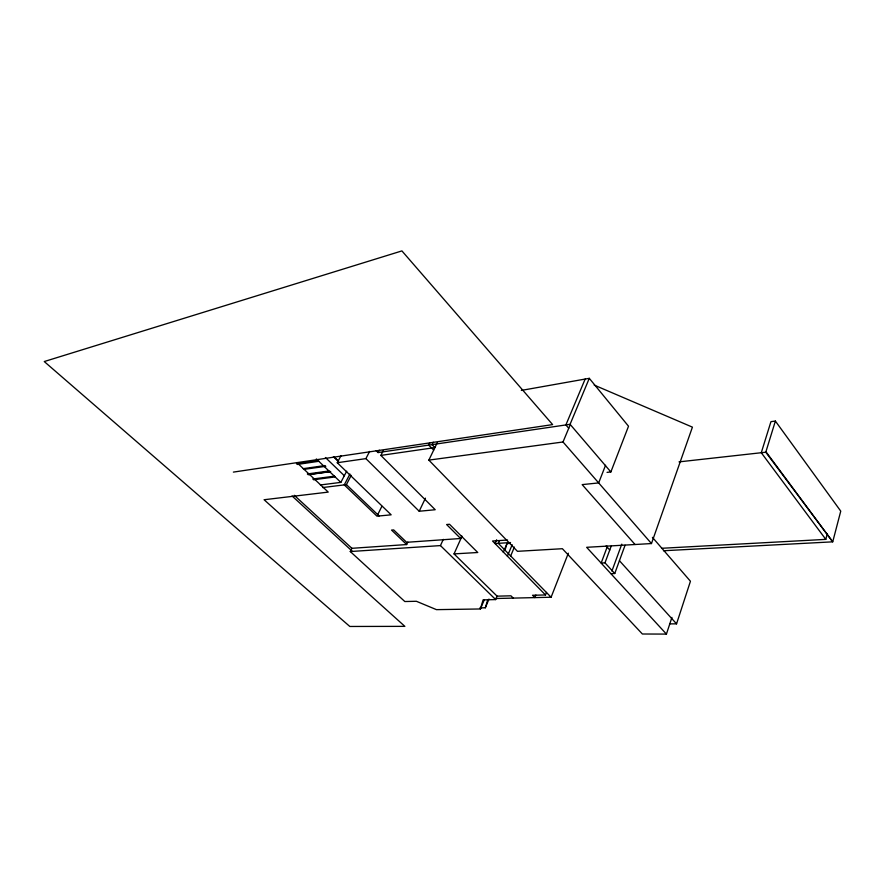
<?xml version="1.0" encoding="UTF-8"?>
<svg xmlns="http://www.w3.org/2000/svg" width="885" height="885" viewBox="0 0 885 885"><rect width="100%" height="100%" fill="white"/><g stroke="black" fill="none" stroke-linecap="round" stroke-linejoin="round"><path stroke-width="1.33" d="M661.56 548.291L825.793 539.374L827.209 534.042M407.819 542.107L406.658 544.552L351.909 548.313L350.283 551.543L404.832 601.534L416.381 601.28L436.449 609.643L480.4 608.968L483.099 599.864L495.655 599.587L497.093 596.158L510.955 595.815L513.267 598.105M479.869 607.873L485.323 607.785L487.69 599.986M505.136 549.629L507.005 543.556L509.749 543.379M825.793 539.374L761.277 452.722L770.946 421.647L775.382 421.072L765.768 452.224L832.73 541.841L663.496 550.747M669.735 623.87L676.549 623.848L690.444 581.246L652.422 537.35M437.223 442.799L428.849 460.111L517.459 551.322L562.395 548.711L642.377 634.003L666.427 634.091L671.925 617.409M666.427 634.091L586.633 547.306L651.471 543.556L692.424 427.145L594.2 385.097M610.96 573.657L614.754 573.502L625.064 545.248M611.9 571.091L621.779 544.153M614.754 573.502L604.986 562.838L611.192 546.134M607.42 546.31L601.181 563.015L604.986 562.838M607.044 472.369L610.86 471.959L628.516 426.227L589.288 378.326L521.342 390.407M605.55 465.267L598.669 482.922L582.153 484.615L635.043 544.507M494.715 598.537L551.101 597.231L568.347 553.191M535.867 595.074L534.85 597.607L532.538 595.273L545.503 594.952L546.521 592.386M376.136 450.664L378.039 452.567L570.073 424.313L589.288 378.326M428.849 460.111L563.015 441.98L570.338 424.435M510.667 555.968L514.395 547.074M585.151 379.057L565.891 424.933L568.745 428.263M485.323 607.785L488.996 599.056M507.382 556.145L512.194 544.74M480.4 608.968L484.161 600.107M503.288 552.317L507.005 543.556M499.383 540.801L498.299 543.346L551.101 597.231M496.651 539.761L495.025 543.556L510.534 542.549M406.658 544.552L391.546 530.093L393.692 529.916L406.624 542.306L460.62 538.5L461.738 536.011M497.093 596.158L454.038 553.899L461.915 536.354M350.283 551.543L440.453 545.591L443.308 539.352M340.99 455.687L337.251 462.733L365.903 458.618L419.202 511.253L425.442 498.166M433.23 442.223L432.068 444.624L434.911 447.589L380.86 455.399L383.293 450.642M429.878 442.655L428.672 445.122L433.705 450.022M377.585 514.937L381.866 506.32M378.039 452.567L379.256 450.188M365.903 458.618L369.62 451.416M349.929 474.017L344.265 484.891L376.977 516.165L391.17 514.827L337.251 462.733M322.638 487.558L346.4 484.626L351.223 475.356M320.392 484.958L340.847 482.38L346.699 471.207M233.375 472.103L552.627 424.601L401.912 250.909L44.25 361.545L349.829 626.469L404.865 626.359L264.095 499.737L328.247 492.104L296.962 462.645M296.453 463.707L318.169 460.488M297.249 464.459L318.976 461.262M303.278 468.652L325.027 465.554M303.533 469.426L325.824 466.318M307.349 473.962L329.12 470.964M308.887 474.471L330.691 471.484M308.135 474.703L329.917 471.727M312.737 479.028L334.541 476.152M313.522 479.77L335.327 476.904M343.513 475.831L344.331 475.721L325.415 457.512M679.027 461.881L766.277 452.169L832.73 541.841L840.75 511.132L775.382 421.072M419.202 511.253L435.232 509.727L380.86 455.399M507.57 540.005L492.525 541.012L545.503 594.952M454.038 553.899L477.756 552.505L449.503 524.274L446.593 524.517L460.62 538.5M294.24 495.29L351.909 548.313M292.061 495.965L352.064 551.034M346.4 484.626L379.123 515.966M316.332 458.95L340.847 482.38M334.552 457.335L338.512 461.173M333.413 456.66L338.369 461.45M440.453 545.591L495.655 599.587M606.103 545.968L609.754 550.005M619.434 560.703L676.549 623.848M563.015 441.98L651.471 543.556M570.073 424.313L610.86 471.959"/></g></svg>
